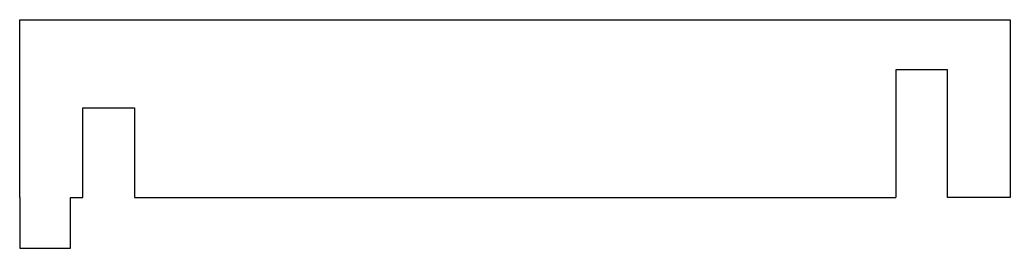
# Model space of a CAD drawing. Header units: millimetres. Extents: x 0 to 78, y -4 to 14.
import ezdxf

# ---------------------------------------------------------------- set-up
doc = ezdxf.new("R2010")
doc.units = ezdxf.units.MM
doc.layers.get('0').update_dxf_attribs({"linetype": 'CONTINUOUS'})

msp = doc.modelspace()

# ---------------------------------------------------------------- linework, layer by layer
for p, q in [((0, 0), (0, 14)), ((0, 14), (78.025, 14)), ((78.025, 14), (78.025, 0)), ((73.075, 10.05), (69.025, 10.05)), ((69.025, 10.05), (69.025, 0)), ((73.075, 0), (73.075, 10.05)), ((4.975, 0), (4.975, 7.05)), ((4.975, 7.05), (9.025, 7.05)), ((9.025, 7.05), (9.025, 0)), ((0, 0), (0, -4)), ((4, -4), (4, 0)), ((4, 0), (4.975, 0)), ((9.025, 0), (69.025, 0)), ((78.025, 0), (73.075, 0)), ((0, -4), (4, -4))]:
    msp.add_line(p, q)

doc.saveas('drawing.dxf')
